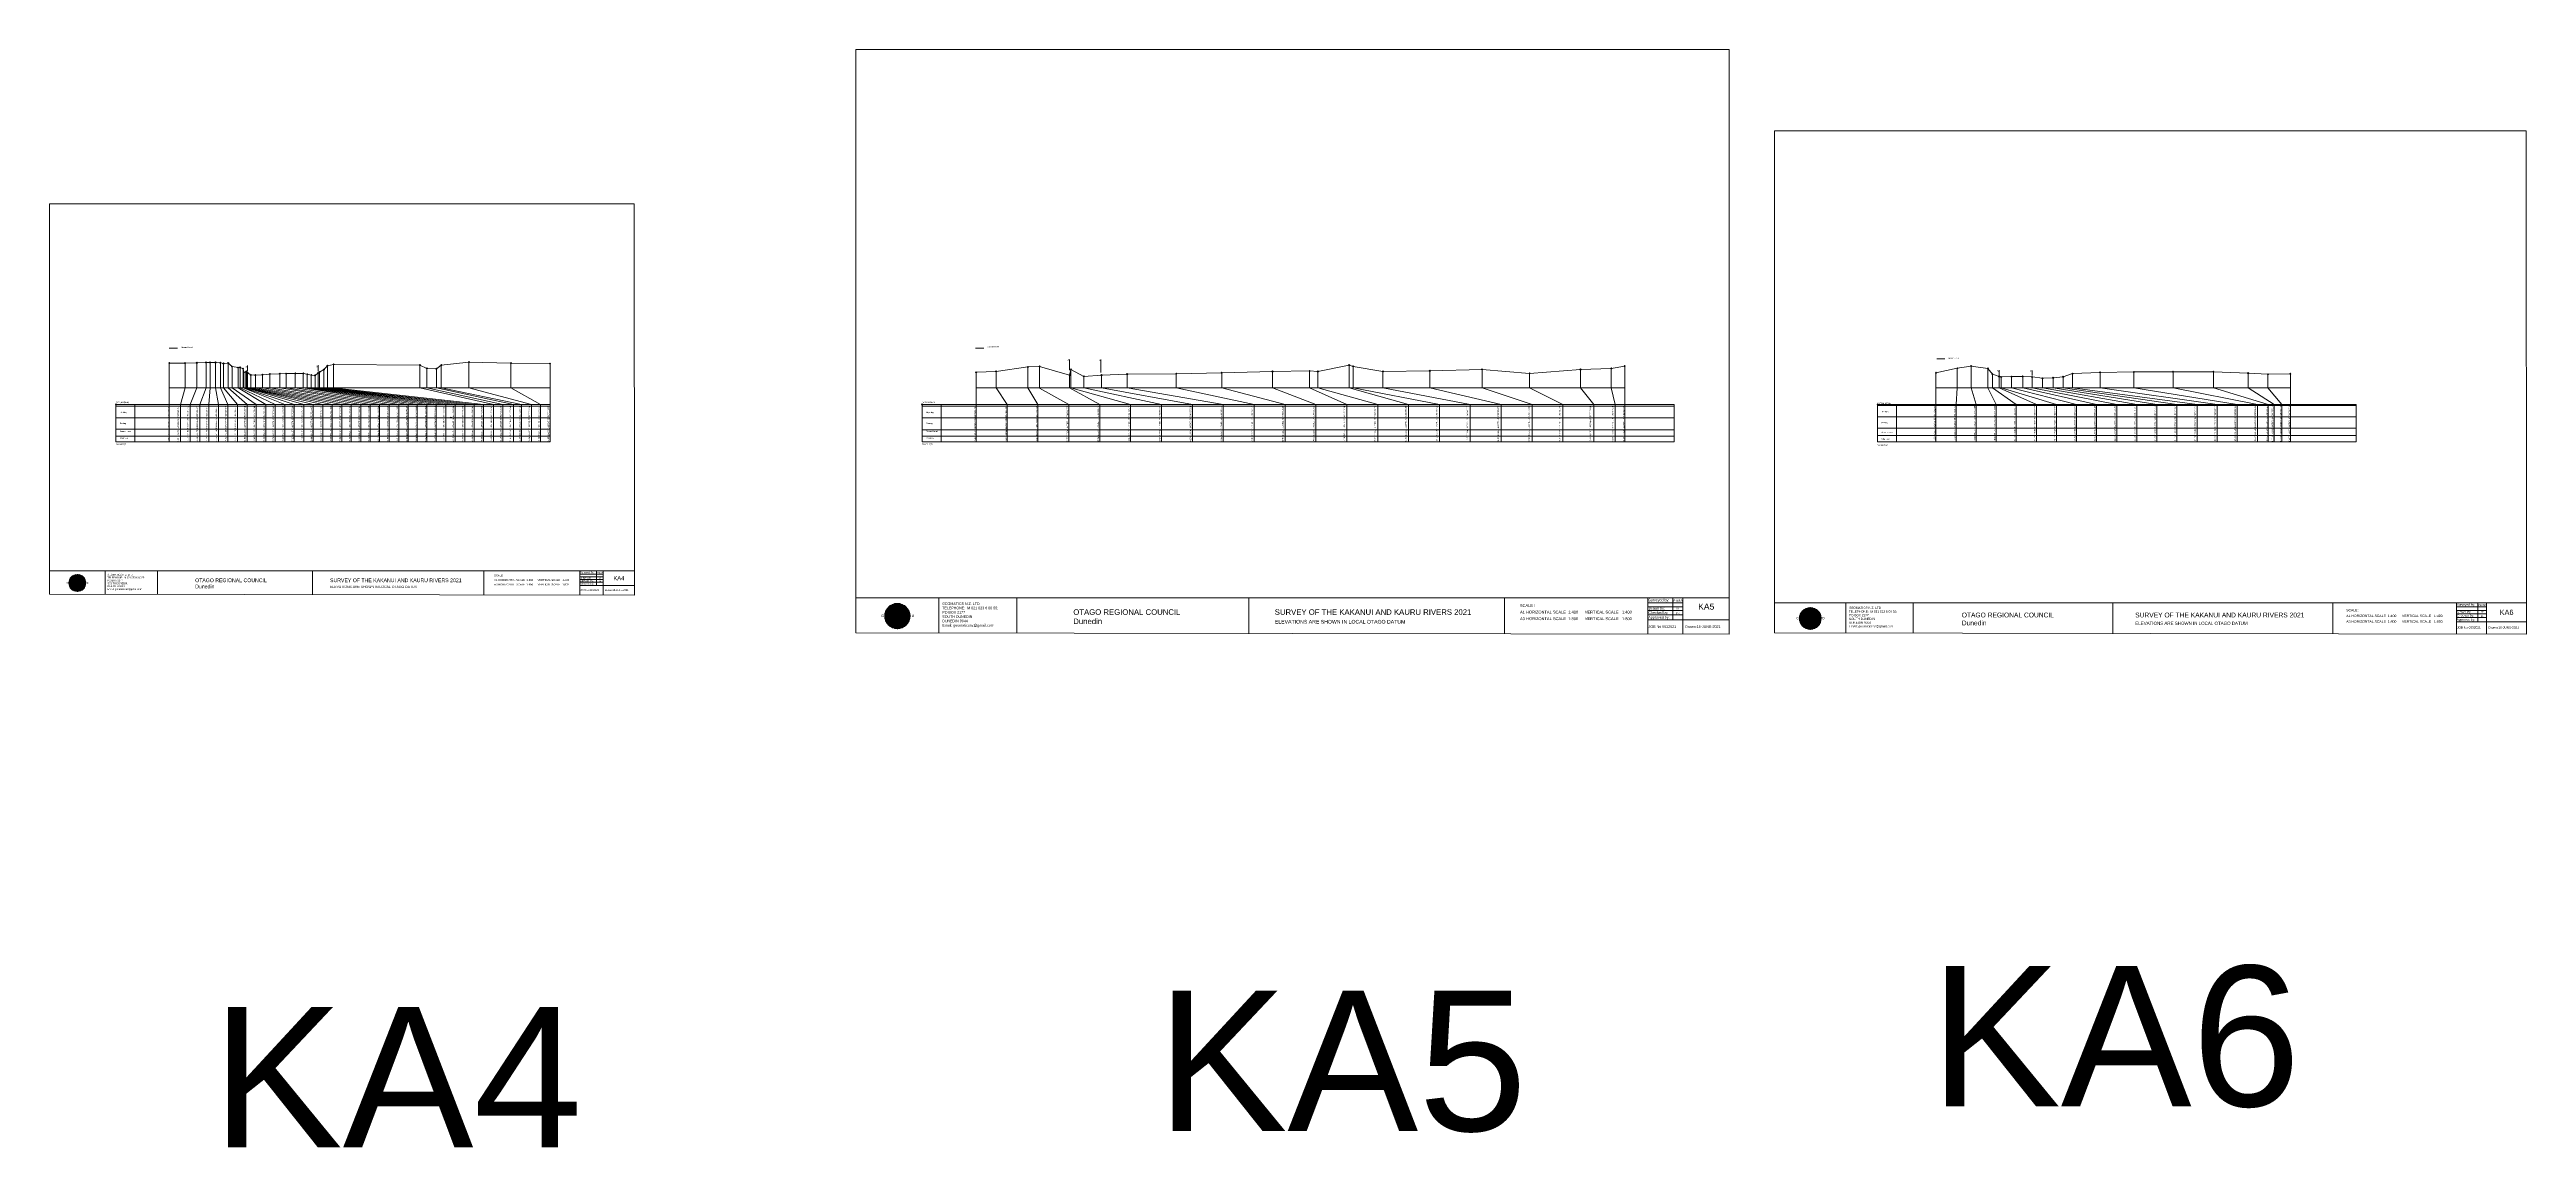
# Model space of a CAD drawing. Header units: millimetres. Extents: x -3070078 to 80050200, y -1699923 to 1425285330.
# Drawn here: x -1574229 to -702553, y -111545 to 274928 of the extents above; entities that cross this region are included whole.
import ezdxf

# ---------------------------------------------------------------- set-up
doc = ezdxf.new("R2010")
doc.units = ezdxf.units.MM
doc.header["$PDMODE"] = 35
doc.header["$PDSIZE"] = 200
doc.layers.add('geo', color=7, linetype='Continuous', lineweight=0)
doc.styles.get("Standard").update_dxf_attribs({"font": 'arial.ttf'})

# ---------------------------------------------------------------- blocks, each defined once
blk = doc.blocks.new('Geomatics_Circle_SPT')
at = {"layer": 'geo', "color": 2, "linetype": 'Continuous', "lineweight": 0}
for p, q in [((0, 25.2), (-25.2, 0)), ((-24.7, 4.9), (-4.9, 24.7)), ((-24.7, -4.9), (4.9, 24.7)), ((4.9, -24.7), (-24.7, 4.9)), ((-24.7, 0), (0, -24.7)), ((-9.7, 23.3), (-23.3, 9.6)), ((9.7, 23.3), (-23.3, -9.7)), ((-23.3, 9.7), (9.7, -23.3)), ((-21, 14), (-14, 21)), ((-21, -14), (14, 21)), ((14, -21), (-21, 14)), ((0, 0), (-17.8, 17.8)), ((0, 0), (-17.8, -17.8)), ((-14, 21), (21, -14)), ((21, 14), (-14, -21)), ((23.3, -9.7), (-9.7, 23.3)), ((-9.7, -23.3), (23.3, 9.7)), ((-4.9, 24.7), (24.7, -4.9)), ((24.7, 4.9), (-4.9, -24.7)), ((25.2, 0), (0, 25.2)), ((0, 0), (17.8, 17.8)), ((0, 0), (17.8, -17.8)), ((0, -24.8), (25.2, 0)), ((4.9, 24.7), (24.7, 4.9)), ((23.3, 9.7), (9.7, 23.3)), ((14, 21), (21, 14)), ((17.8, 18.1), (17.8, 18.1)), ((-4.9, -24.7), (-24.7, -4.9)), ((-23.3, -9.7), (-9.7, -23.3)), ((-14, -21), (-21, -14)), ((-17.8, -17.8), (-17.8, -17.8)), ((24.7, -4.9), (4.9, -24.7)), ((4.9, -24.7), (4.9, -24.7)), ((9.7, -23.3), (23.3, -9.7)), ((21, -14), (14, -21)), ((18.1, -17.8), (18.1, -17.8))]:
    blk.add_line(p, q, dxfattribs=at)
at = {"layer": 'geo', "color": 1, "linetype": 'Continuous', "lineweight": 0}
for p, q in [((-25.2, 0), (9.7, 23.3)), ((-25.2, 0), (-9.6, 23.3)), ((-25.2, 0), (23.3, 9.7)), ((-25.2, 0), (-23.3, 9.7)), ((-23.3, -9.7), (-25.2, 0)), ((-9.6, -23.3), (-25.2, 0)), ((9.7, -23.3), (-25.2, 0)), ((-4.9, 24.8), (-24.7, -4.9)), ((4.9, 24.7), (-24.7, 4.9)), ((14, 21), (-24.7, -4.9)), ((-14, 21), (-24.7, 4.9)), ((21, 14), (-24.7, 4.9)), ((-21, 14), (-24.7, -4.9)), ((0, 0), (-24.7, 4.9)), ((-24.7, 4.9), (-21, -14)), ((-24.7, 4.9), (-4.9, -24.7)), ((-24.7, 4.9), (14, -21)), ((-24.7, 4.9), (-24.7, 4.9)), ((0, 0), (-24.7, -4.9)), ((-23.3, 9.7), (0, 25.2)), ((-23.3, -9.6), (0, 25.2)), ((-23.3, -9.6), (17.8, 17.8)), ((-23.3, 9.7), (-17.8, 17.9)), ((-23.3, -9.6), (-17.8, 17.9)), ((-23.3, 9.7), (17.8, 17.8)), ((-17.8, -17.8), (-23.3, 9.7)), ((0, -25.2), (-23.3, 9.7)), ((-23.3, 9.7), (17.8, -17.8)), ((-23.3, 9.7), (25.2, 0)), ((-23.3, 9.4), (-23.3, 9.4)), ((-23.3, -9.7), (25.2, 0)), ((4.9, 24.8), (-21, -14)), ((-4.9, 24.7), (-21, 14)), ((14, 21), (-21, 14)), ((-14, 21), (-21, -14)), ((0, 0), (-21, 14)), ((-21, 14), (-14, -21)), ((-21, 14), (4.9, -24.7)), ((-21, 14), (-21, 14)), ((24.7, 4.9), (-21, 14)), ((0, 0), (-21, -14)), ((-17.9, 17.6), (-17.9, 17.6)), ((-17.8, 17.8), (9.7, 23.3)), ((-17.8, 17.8), (-9.6, 23.3)), ((-17.8, -17.8), (9.7, 23.3)), ((-17.8, -17.8), (-9.7, 23.3)), ((-9.7, -23.3), (-17.8, 17.8)), ((-17.8, 17.8), (9.7, -23.3)), ((-17.8, 17.8), (23.3, -9.6)), ((-17.8, 17.8), (23.3, 9.7)), ((-17.8, -17.8), (23.3, 9.7)), ((4.9, 24.7), (-14, 21)), ((-4.9, 24.7), (-14, -20.9)), ((0, 0), (-14, 21)), ((-14, 21), (-4.9, -24.7)), ((-14, 21), (-14, 21)), ((24.7, -4.9), (-14, 21)), ((21, 14), (-14, 21)), ((-14, -21), (24.7, 4.9)), ((0, 0), (-14, -21)), ((-9.8, 23.1), (-9.8, 23.1)), ((-9.7, 23.3), (0, 25.2)), ((-9.7, 23.3), (0, -25.2)), ((-9.7, -23.3), (0, 25.2)), ((-9.6, 23.3), (17.8, -17.8)), ((-9.6, 23.3), (25.2, 0)), ((-9.6, 23.3), (17.8, 17.8)), ((-9.6, -23.3), (17.8, 17.9)), ((25.2, 0), (-9.6, -23.3)), ((0, 0), (-4.9, 24.7)), ((-4.9, 24.7), (-4.9, 24.7)), ((21, -14), (-4.9, 24.7)), ((24.8, 4.9), (-4.9, 24.7)), ((14, 21), (-4.9, 24.7)), ((-4.9, -24.7), (21, 14)), ((0, 0), (-4.9, -24.7)), ((-0.2, 25.1), (-0.2, 25.1)), ((0, 25.2), (9.7, -23.3)), ((0, 25.2), (23.3, -9.7)), ((0, 25.2), (23.3, 9.7)), ((0, 25.2), (9.7, 23.3)), ((0, 0), (4.9, 24.7)), ((0, -25.2), (9.7, 23.3)), ((0, 0), (14, 21)), ((0, 0), (21, 14)), ((23.3, 9.7), (0, -25.2)), ((0, 0), (24.8, 4.9)), ((0, 0), (4.9, -24.7)), ((0, 0), (14, -21)), ((0, 0), (21, -14)), ((0, 0), (24.8, -4.9)), ((21, 14), (4.9, 24.8)), ((14, -21), (4.9, 24.7)), ((24.7, -4.9), (4.9, 24.7)), ((4.9, 24.7), (4.9, 24.7)), ((4.9, -24.7), (14, 21)), ((4.9, -24.7), (24.7, 4.9)), ((9.4, 23.3), (9.4, 23.3)), ((9.7, 23.3), (17.8, -17.8)), ((9.7, 23.3), (25.2, 0)), ((9.7, 23.3), (17.8, 17.9)), ((17.8, 17.8), (9.7, -23.3)), ((25.2, 0), (9.7, -23.3)), ((21, -14), (14, 21)), ((24.7, 4.9), (14, 21)), ((14, 21), (14, 21)), ((14, -21), (21, 14)), ((17.6, 17.9), (17.6, 17.9)), ((17.8, 17.8), (23.3, -9.7)), ((17.8, 17.8), (23.3, 9.7)), ((23.3, 9.7), (17.8, -17.8)), ((24.7, -4.9), (21, 14)), ((21, 14), (21, 14)), ((21, -14), (24.7, 4.9)), ((23.1, 9.8), (23.1, 9.8)), ((23.3, 9.7), (25.2, 0)), ((25.2, 0), (23.3, -9.6)), ((24.7, 4.9), (24.7, 4.9)), ((25.1, 0.2), (25.1, 0.2)), ((-25.2, 0), (23.3, -9.7)), ((-25.1, -0.2), (-25.1, -0.2)), ((-24.7, -4.9), (-24.7, -4.9)), ((-24.7, -4.9), (-14, -21)), ((-24.7, -4.9), (4.9, -24.7)), ((-24.7, -4.9), (21, -14)), ((-17.8, -17.8), (-23.3, -9.7)), ((0, -25.2), (-23.3, -9.6)), ((17.8, -17.8), (-23.3, -9.6)), ((-23.1, -9.8), (-23.1, -9.8)), ((-21, -14), (24.7, -4.9)), ((-21, -14), (-21, -14)), ((-21, -14), (-4.9, -24.7)), ((-21, -14), (14, -21)), ((23.3, -9.7), (-17.8, -17.8)), ((-9.6, -23.3), (-17.8, -17.8)), ((9.7, -23.3), (-17.8, -17.8)), ((-17.6, -17.9), (-17.6, -17.9)), ((-14, -21), (21, -14)), ((-14, -21), (-14, -21)), ((-14, -21), (4.9, -24.7)), ((17.8, -17.8), (-9.7, -23.3)), ((0, -25.2), (-9.7, -23.3)), ((-9.4, -23.3), (-9.4, -23.3)), ((-4.9, -24.7), (24.7, -4.9)), ((-4.9, -24.7), (14, -21)), ((-4.9, -24.7), (-4.9, -24.7)), ((23.3, -9.6), (0, -25.2)), ((9.7, -23.3), (0, -25.2)), ((0.2, -25.1), (0.2, -25.1)), ((4.9, -24.7), (21, -14)), ((4.9, -24.7), (4.9, -24.7)), ((17.8, -17.8), (9.7, -23.3)), ((9.8, -23.1), (9.8, -23.1)), ((14, -21), (24.7, -4.9)), ((14, -21), (14, -21)), ((23.3, -9.6), (17.8, -17.8)), ((17.9, -17.6), (17.9, -17.6)), ((21, -14), (21, -14)), ((23.3, -9.4), (23.3, -9.4)), ((24.7, -4.9), (24.7, -4.9))]:
    blk.add_line(p, q, dxfattribs=at)
at = {"layer": 'geo', "color": 114, "linetype": 'Continuous', "lineweight": 0}
for p, q in [((17.9, 17.8), (-25.2, 0)), ((-24.7, 4.9), (14, 21)), ((-24.7, -4.9), (21, 14)), ((-14, -21), (-24.7, 4.9)), ((9.7, 23.3), (-23.3, 9.7)), ((0, 0), (-23.3, 9.7)), ((-23.3, 9.7), (-9.7, -23.3)), ((0, 0), (-23.3, -9.7)), ((-4.9, -24.7), (-21, 14)), ((-20.9, 14), (4.9, 24.7)), ((24.8, 4.9), (-20.9, -14)), ((0, 25.2), (-17.8, 17.8)), ((-17.8, 17.8), (0, -25.2)), ((-14, 21), (-4.9, 24.7)), ((4.9, -24.7), (-14, 21)), ((0, 0), (-9.7, 23.3)), ((0, 0), (-9.7, -23.3)), ((-4.9, 24.7), (14, -21)), ((17.8, -17.8), (0, 25.2)), ((0, 0), (9.7, 23.3)), ((0, 0), (23.3, 9.7)), ((0, 0), (9.7, -23.3)), ((0, 0), (23.3, -9.7)), ((4.9, 24.7), (21, -14)), ((23.3, -9.7), (9.7, 23.3)), ((14, 21), (24.7, -4.9)), ((25.2, 0), (17.8, 17.8)), ((21, 14), (24.7, 4.9)), ((-25.2, 0), (-17.8, -17.8)), ((-21, -14), (-24.7, -4.9)), ((-17.8, -17.8), (25.2, 0)), ((24.8, -4.9), (-14, -21)), ((-9.6, -23.3), (23.3, -9.7)), ((21, -14), (-4.9, -24.8)), ((0, -25.2), (17.9, -17.8)), ((14, -21), (4.9, -24.8))]:
    blk.add_line(p, q, dxfattribs=at)
at = {"layer": 'geo', "color": 250, "linetype": 'Continuous', "lineweight": 0}
for p, q in [((0, 0), (-25.2, 0)), ((24.7, 4.9), (-24.7, 4.9)), ((-24.7, 4.9), (-24.7, -4.9)), ((-23.3, 9.7), (23.3, 9.7)), ((-23.3, 9.7), (-23.3, 9.7)), ((-23.3, -9.7), (-23.3, 9.7)), ((21, 14), (-21, 14)), ((-21, 14), (-21, -14)), ((-17.8, 17.8), (17.8, 17.8)), ((-17.8, -17.8), (-17.8, 17.8)), ((-14, 21), (-14, 21)), ((14, 21), (-14, 21)), ((-14, 20.9), (-14, -21)), ((-9.7, 23.3), (9.7, 23.3)), ((-9.7, -23.3), (-9.7, 23.3)), ((-4.9, 24.7), (4.9, 24.7)), ((-4.9, 24.7), (-4.9, -24.7)), ((0, 0), (0, 25.2)), ((0, 0), (0, -25.2)), ((0, 0), (25.2, 0)), ((4.9, 24.7), (4.9, -24.7)), ((9.7, -23.3), (9.7, 23.3)), ((14, 21), (14, -21)), ((17.8, -17.8), (17.8, 17.8)), ((21, 14), (21, 14)), ((21, -14), (21, 14)), ((23.3, 9.7), (23.3, -9.7)), ((24.7, 4.9), (24.7, 4.9)), ((24.7, -4.9), (24.7, 4.9)), ((-24.7, -4.9), (24.7, -4.9)), ((23.3, -9.7), (-23.3, -9.7)), ((-21, -14), (21, -14)), ((17.8, -17.8), (-17.8, -17.8)), ((-14, -21), (14, -21)), ((9.7, -23.3), (-9.7, -23.3)), ((-4.9, -24.7), (4.9, -24.7))]:
    blk.add_line(p, q, dxfattribs=at)
blk = doc.blocks.new('GeomaticsNZ TITLE BLOCK')
at = {"color": 7, "linetype": 'Continuous', "lineweight": 0}
for p, q in [((0, 94.9), (0, 1579.2)), ((0, 1579.2), (2363.4, 1579.2)), ((2363.4, 1579.2), (2364, 94.9)), ((2364, 94.9), (0, 94.9)), ((0, 94.9), (0, 0)), ((15.9, 94.9), (2364, 94.9)), ((224.3, 95.2), (224.3, -0.3)), ((2364, 94.9), (382.6, 94.9)), ((435.8, 95.2), (435.8, -0.7)), ((1063.4, 94.9), (1063.4, -2.4)), ((1755.4, 94.9), (1755.4, -2.6)), ((2143.9, 94.9), (2143.7, -3)), ((2143.9, 81.9), (2238.6, 81.7)), ((2143.9, 71), (2238.6, 71)), ((2211.5, 94.9), (2211.5, 36.1)), ((2238.6, 94.8), (2238.6, -3.2)), ((2364, -3.5), (2364, 94.9)), ((0, 0), (2364, -3.5)), ((2143.6, 60.4), (2238.6, 60.4)), ((2143.8, 48.6), (2238.6, 48.6)), ((2143.8, 35.4), (2364, 35.3))]:
    blk.add_line(p, q, dxfattribs=at)
at = {"color": 7, "linetype": 'Continuous', "lineweight": 0, "xscale": 1.36, "yscale": 1.36, "zscale": 1.36}
blk.add_blockref('Geomatics_Circle_SPT', (112.4, 45.7), dxfattribs=at)
at = {"color": 7, "linetype": 'Continuous', "lineweight": 0}
for s, p in [('PK&RR', (2213.2, 84.8)), ('ST', (2220.3, 63.6)), ('PK', (2220.4, 50.6))]:
    blk.add_text(s, height=5, dxfattribs=at).set_placement(p)
at = {"color": 7, "linetype": 'Continuous', "lineweight": 0, "attachment_point": 1}
for s, width, heights, insert, char_height in [('{\\C256;GEOMATICS N.Z. LTD                   \\PTELEPHONE:  M 021 023 6 00 55;\\PPO BOX 2177\\PSOUTH DUNEDIN\\PDUNEDIN 9044\\PEmail: geomaticsnz@gmail.com}', 3535.727, [94.7], (234, 82.7), 7), ('{\\C256;Surveyed by:}', 3535.727, [0], (2144.7, 92.4), 7), ('{\\C256;Drawn by:}', 3535.727, [0], (2145.8, 70.4), 7), ('{\\C256;Geomatics N.Z. LTD                   }', 125.079, [15.8], (68.8, 49.9), 7), ('{\\C256;OTAGO REGIONAL COUNCIL\\PDunedin}', 3535.727, [0], (588.6, 64), 15), ('{\\C256;SURVEY OF THE KAKANUI AND KAURU RIVERS 2021}', 3535.727, [0], (1133.8, 64), 15), ('{\\C256;ELEVATIONS ARE SHOWN IN LOCAL OTAGO DATUM}', 3535.727, [0], (1134.1, 35.4), 10), ('{\\C256;Approved by:}', 3535.727, [0], (2144.7, 45.9), 7), ('{\\C256;Checked by:}', 3535.727, [0], (2144.7, 58.6), 7), ('{\\C256;JOB No 0032021}', 3535.727, [0], (2145.3, 20.8), 7), ('{\\C256;Drawn:16-JUNE-2021}', 3535.727, [0], (2244.7, 20.7), 7)]:
    blk.add_mtext_dynamic_manual_height_columns(s, width=width, gutter_width=159, heights=heights, dxfattribs=dict(at, insert=insert, char_height=char_height))

msp = doc.modelspace()

# ---------------------------------------------------------------- linework, layer by layer
at = {"color": 1, "linetype": 'Continuous', "lineweight": 0}
msp.add_line((-1532093.742, 169798.688), (-1529187.012, 169798.688), dxfattribs=at)
at = {"color": 1, "linetype": 'Continuous', "lineweight": 0, "transparency": 33554687}
for p, q in [((-1248353.117, 169798.688), (-1245446.386, 169798.688)), ((-910100.628, 166073.083), (-907193.897, 166073.083))]:
    msp.add_line(p, q, dxfattribs=at)
at = {"color": 7, "linetype": 'Continuous', "lineweight": 0}
for p, q in [((-1215290.443, 162007.591), (-1215290.443, 165870.017)), ((-1204252.515, 161240.329), (-1204252.515, 165837.212)), ((-1532093.742, 164536), (-1532093.742, 136847.186)), ((-1526557.008, 164546), (-1526557.008, 155848.32)), ((-1522394.329, 164646), (-1522394.329, 155848.32)), ((-1519137.03, 164786), (-1519137.03, 155848.32)), ((-1517745.464, 164766), (-1517745.464, 155848.32)), ((-1515812.061, 164756), (-1515812.061, 155848.32)), ((-1514106.23, 164646), (-1514106.23, 155848.32)), ((-1513018.994, 164426), (-1513018.994, 155848.32)), ((-1511380.243, 164586), (-1511380.243, 155848.32)), ((-1510009.588, 163306), (-1510009.588, 155848.32)), ((-1507900.183, 162957), (-1507900.183, 155848.32)), ((-1507165.421, 163027), (-1507165.421, 155848.32)), ((-1506142.618, 162577), (-1506142.618, 155848.32)), ((-1505821.974, 161297), (-1505821.974, 155848.32)), ((-1505189.657, 161447), (-1505189.657, 155848.32)), ((-1504904.412, 161587), (-1504904.412, 155848.32)), ((-1504719.538, 160537), (-1504719.538, 155848.32)), ((-1504581.623, 161107), (-1504581.623, 155848.32)), ((-1504579.831, 161879.516), (-1504579.831, 163763.688)), ((-1503410.685, 160387), (-1503410.685, 155848.32)), ((-1501790.151, 160317), (-1501790.151, 155848.32)), ((-1499260.237, 160467), (-1499260.237, 155848.32)), ((-1496717.368, 160707), (-1496717.368, 155848.32)), ((-1493173.863, 160817), (-1493173.863, 155848.32)), ((-1490949.321, 160857), (-1490949.321, 155848.32)), ((-1487731.361, 160887), (-1487731.361, 155848.32)), ((-1484925.614, 160877), (-1484925.614, 155848.32)), ((-1483509.066, 160617), (-1483509.066, 155848.32)), ((-1482104.996, 160357), (-1482104.996, 155848.32)), ((-1480774.508, 160187), (-1480774.508, 155848.32)), ((-1479751.399, 161720.951), (-1479751.399, 163877.372)), ((-1479703.77, 161097), (-1479703.77, 155848.32)), ((-1479216.768, 161387), (-1479216.768, 155848.32)), ((-1477677.286, 162247), (-1477677.286, 155848.32)), ((-1476394.952, 163617), (-1476394.952, 155848.32)), ((-1474265.528, 164107), (-1474265.528, 155848.32)), ((-1443915.465, 163867), (-1443915.465, 155848.32)), ((-1441455.852, 162677), (-1441455.852, 155848.32)), ((-1438100.342, 162537), (-1438100.342, 155848.32)), ((-1436351.482, 163837), (-1436351.482, 155848.32)), ((-1426640.65, 164897), (-1426640.65, 155848.32)), ((-1411852.48, 164527), (-1411852.48, 155848.32)), ((-1398098.661, 164378), (-1398098.661, 149234.55)), ((-910374.416, 161118), (-910374.416, 150002.295)), ((-888106.464, 160197.85), (-888106.464, 162045.397)), ((-876537.206, 160151.053), (-876537.206, 161998.6)), ((-812722.292, 161516), (-812722.292, 155837.248)), ((-785637.338, 160786), (-785637.338, 155837.248)), ((-1546652.496, 150000), (-1550861.685, 149997.705)), ((-1550861.685, 149997.705), (-1550861.685, 136847.186)), ((-1550861.685, 149437.086), (-1398098.661, 149437.086)), ((-1546652.496, 150000), (-1508050.505, 150000)), ((-1544226.206, 150000), (-1544226.206, 136847.186)), ((-1532093.742, 155848.32), (-1398098.661, 155848.32)), ((-1526557.008, 155848.32), (-1528128.481, 150000)), ((-1528128.481, 136960.823), (-1528128.481, 150000)), ((-1522394.329, 155848.32), (-1524750.246, 150000)), ((-1524750.246, 136847.186), (-1524750.246, 150000)), ((-1519137.03, 155848.32), (-1521335.414, 150000)), ((-1521335.414, 136847.186), (-1521335.414, 150000)), ((-1517745.464, 155848.32), (-1518185.21, 150000)), ((-1518185.21, 136960.823), (-1518185.21, 150000)), ((-1515812.061, 155848.32), (-1514768.97, 150000)), ((-1514768.97, 136847.186), (-1514768.97, 150000)), ((-1514106.23, 155848.32), (-1511428.74, 150000)), ((-1513018.994, 155848.32), (-1508050.505, 150000)), ((-1511428.74, 136847.186), (-1511428.74, 150000)), ((-1511380.243, 155848.32), (-1504691.977, 150000)), ((-1510009.588, 155848.32), (-1501461.54, 150000)), ((-1508050.505, 136847.186), (-1508050.505, 150000)), ((-1508050.505, 150000), (-1398098.661, 150000)), ((-1507900.183, 155848.32), (-1498086.12, 150000)), ((-1507165.421, 155848.32), (-1494782.488, 150000)), ((-1506142.618, 155848.32), (-1491421.145, 150000)), ((-1505821.974, 155848.32), (-1488155.518, 150000)), ((-1505189.657, 155848.32), (-1484756.169, 150000)), ((-1504904.412, 155848.32), (-1481400.456, 150000)), ((-1504719.538, 155848.32), (-1478017.998, 150003.1)), ((-1504691.977, 136847.186), (-1504691.977, 150000)), ((-1504581.623, 155848.32), (-1474735.48, 150000)), ((-1471403.696, 150000), (-1503410.685, 155848.32)), ((-1501790.151, 155848.32), (-1468071.912, 150000)), ((-1501461.54, 136847.186), (-1501461.54, 150000)), ((-1499260.237, 155848.32), (-1464704.938, 150000)), ((-1498086.12, 136847.186), (-1498086.12, 150000)), ((-1461440.719, 150000), (-1496717.368, 155848.32)), ((-1496717.368, 155848.32), (-1493173.863, 155848.32)), ((-1494782.488, 136960.823), (-1494782.488, 150000)), ((-1493173.863, 155848.32), (-1458127.234, 150000)), ((-1491421.145, 136847.186), (-1491421.145, 150000)), ((-1490949.321, 155848.32), (-1454739.146, 150000)), ((-1488155.518, 136960.823), (-1488155.518, 150000)), ((-1487731.361, 155848.32), (-1451351.058, 150000)), ((-1447992.529, 150000), (-1484925.614, 155848.32)), ((-1484756.169, 136847.186), (-1484756.169, 150000)), ((-1483509.066, 155848.32), (-1444840.918, 150000)), ((-1482104.996, 155848.32), (-1441428.901, 150000)), ((-1481400.456, 150098.41), (-1481400.456, 150099.711)), ((-1481400.456, 136847.186), (-1481400.456, 150000)), ((-1480774.508, 155848.32), (-1438126.676, 150000)), ((-1479703.77, 155848.32), (-1434811.783, 150000)), ((-1479216.768, 155848.32), (-1431471.554, 150000)), ((-1478017.998, 136847.186), (-1478017.998, 150003.1)), ((-1477677.286, 155848.32), (-1428091.912, 150000)), ((-1424815.024, 150000), (-1476394.952, 155848.32)), ((-1474735.48, 136847.186), (-1474735.48, 150000)), ((-1474265.528, 155848.32), (-1421538.136, 150000)), ((-1471403.696, 136847.186), (-1471403.696, 150000)), ((-1468071.912, 136847.186), (-1468071.912, 150000)), ((-1464704.938, 136847.186), (-1464704.938, 150000)), ((-1461440.719, 136847.186), (-1461440.719, 150000)), ((-1458127.234, 136847.186), (-1458127.234, 150000)), ((-1454739.146, 136847.186), (-1454739.146, 150000)), ((-1451351.058, 136847.186), (-1451351.058, 150000)), ((-1447992.529, 136847.186), (-1447992.529, 150000)), ((-1444840.918, 136847.186), (-1444840.918, 150000)), ((-1443915.465, 155848.32), (-1417978.321, 150000)), ((-1441455.852, 155848.32), (-1414707.064, 150000)), ((-1441428.901, 136847.186), (-1441428.901, 150000)), ((-1438126.676, 136847.186), (-1438126.676, 150000)), ((-1438100.342, 155848.32), (-1411009.304, 150000)), ((-1436351.482, 155848.32), (-1408092.762, 150000)), ((-1434811.783, 136847.186), (-1434811.783, 150000)), ((-1431471.554, 136847.186), (-1431471.554, 150000)), ((-1428091.912, 136847.186), (-1428091.912, 150000)), ((-1426640.65, 155848.32), (-1404614.588, 150000)), ((-1424815.024, 136847.186), (-1424815.024, 150000)), ((-1421538.136, 136847.186), (-1421538.136, 150000)), ((-1417978.321, 136847.186), (-1417978.321, 150000)), ((-1414707.064, 136847.186), (-1414707.064, 150000)), ((-1411852.48, 155848.32), (-1401439.047, 150000)), ((-1411009.304, 136847.186), (-1411009.304, 150000)), ((-1408092.762, 136847.186), (-1408092.762, 150000)), ((-1404614.588, 136847.186), (-1404614.588, 150000)), ((-1401439.047, 136847.186), (-1401439.047, 150000)), ((-1398098.661, 141109.818), (-1398098.661, 149234.55)), ((-910374.047, 150002.295), (-910374.047, 136849.481)), ((-903304.643, 150002.295), (-903304.643, 136849.481)), ((-896235.24, 150002.295), (-896235.24, 136849.481)), ((-889165.836, 150002.295), (-889165.836, 136849.481)), ((-882096.433, 150002.295), (-882096.433, 136849.481)), ((-875027.029, 150002.295), (-875027.029, 136849.481)), ((-867957.626, 150002.295), (-867957.626, 136849.481)), ((-860888.222, 150002.295), (-860888.222, 136849.481)), ((-853818.819, 150002.295), (-853818.819, 136849.481)), ((-846749.415, 150002.295), (-846749.415, 136849.481)), ((-839680.012, 150002.295), (-839680.012, 136849.481)), ((-832610.608, 150002.295), (-832610.608, 136849.481)), ((-825541.205, 150002.295), (-825541.205, 136849.481)), ((-818471.801, 150002.295), (-818471.801, 136849.481)), ((-812722.292, 155837.248), (-793499.638, 150002.295)), ((-811402.398, 150002.295), (-811402.398, 136849.481)), ((-804332.994, 150002.295), (-804332.994, 136849.481)), ((-797263.591, 150002.295), (-797263.591, 136849.481)), ((-793499.638, 150002.295), (-793499.638, 136849.481)), ((-785637.338, 155837.248), (-785637.338, 150002.295)), ((-785637.338, 150002.295), (-785637.338, 136849.481)), ((-762505.404, 150002.295), (-762505.404, 136849.481)), ((-1550861.685, 145328.932), (-1398098.661, 145328.932)), ((-1550861.685, 141300.976), (-1398098.661, 141300.976)), ((-1431471.554, 145116.916), (-1433202.427, 145474.589)), ((-1398098.661, 141109.818), (-1398098.661, 136847.186)), ((-1550861.685, 138774.972), (-1398098.661, 138774.972)), ((-1550861.685, 136847.186), (-1398098.661, 136847.186)), ((-1547851.832, 135551.416), (-1547851.832, 135551.416))]:
    msp.add_line(p, q, dxfattribs=at)
at = {"color": 7, "linetype": 'Continuous', "lineweight": 0, "transparency": 33554687}
for p, q in [((-1248108.984, 161313), (-1248108.984, 136847.186)), ((-1241096.403, 161623), (-1241096.403, 155848.32)), ((-1229933.264, 163203), (-1229933.264, 155848.32)), ((-1225797.936, 163393), (-1225797.936, 155848.32)), ((-1215227.944, 160313), (-1215227.944, 155848.32)), ((-1214771.953, 162293), (-1214771.953, 155848.32)), ((-1210237.551, 159883), (-1210237.551, 155848.32)), ((-1204029.164, 160303), (-1204029.164, 155848.32)), ((-1194994.42, 160673), (-1194994.42, 155848.32)), ((-1177703.94, 160823), (-1177703.94, 155848.32)), ((-1161705.138, 161122), (-1161705.138, 155848.32)), ((-1143849.119, 161623), (-1143849.119, 155848.32)), ((-1130793.878, 161782), (-1130793.878, 155848.32)), ((-1127909.923, 161612), (-1127909.923, 155848.32)), ((-1116870.276, 163812), (-1116870.276, 155848.32)), ((-1115435.349, 163382), (-1115435.349, 155848.32)), ((-1104979.536, 161602), (-1104979.536, 155848.32)), ((-1088478.081, 161812), (-1088478.081, 155848.32)), ((-1070117.367, 162341), (-1070117.367, 155848.32)), ((-1053358.72, 160941), (-1053358.72, 155848.32)), ((-1035462.718, 162301), (-1035462.718, 155848.32)), ((-1024634.355, 162631), (-1024634.355, 155848.32)), ((-1262911.87, 150000), (-1267121.059, 149997.705)), ((-1267121.059, 149997.705), (-1267121.059, 136847.186)), ((-1267121.059, 149437.086), (-1002540.563, 149437.086)), ((-1262911.87, 150000), (-1002540.563, 150000)), ((-1260485.58, 150000), (-1260485.58, 136847.186)), ((-1248108.984, 155848.32), (-1019887.71, 155848.32)), ((-1248108.984, 150000), (-1248108.984, 136847.186)), ((-1241096.403, 155848.32), (-1237241.304, 150000)), ((-1237241.304, 150000), (-1237241.304, 136847.186)), ((-1229933.264, 155848.32), (-1226373.625, 150000)), ((-1226373.625, 150000), (-1226373.625, 136847.186)), ((-1225797.936, 155708.368), (-1215505.945, 150000)), ((-1215505.945, 150000), (-1215505.945, 136847.186)), ((-1215227.944, 155848.32), (-1204638.265, 150000)), ((-1214771.953, 155848.32), (-1193770.585, 150000)), ((-1210237.551, 155848.32), (-1182902.906, 150000)), ((-1204638.265, 150000), (-1204638.265, 136847.186)), ((-1204029.164, 155848.32), (-1172035.226, 150000)), ((-1194994.42, 155848.32), (-1161167.546, 150000)), ((-1193770.585, 150000), (-1193770.585, 136847.186)), ((-1182902.906, 150000), (-1182902.906, 136847.186)), ((-1177703.94, 155848.32), (-1150299.867, 150000)), ((-1172035.226, 150000), (-1172035.226, 136847.186)), ((-1161705.138, 155848.32), (-1139432.187, 150000)), ((-1161167.546, 150000), (-1161167.546, 136847.186)), ((-1150299.867, 150000), (-1150299.867, 136847.186)), ((-1143849.119, 155848.32), (-1128564.507, 150000)), ((-1139432.187, 150000), (-1139432.187, 136847.186)), ((-1130793.878, 155848.32), (-1117696.828, 150000)), ((-1128564.507, 150000), (-1128564.507, 136847.186)), ((-1127909.923, 155848.32), (-1106829.148, 150000)), ((-1117696.828, 150000), (-1117696.828, 136847.186)), ((-1116870.276, 155848.32), (-1095961.468, 150000)), ((-1115435.349, 155848.32), (-1085093.788, 150000)), ((-1106829.148, 150000), (-1106829.148, 136847.186)), ((-1104979.536, 155848.32), (-1074226.109, 150000)), ((-1095961.468, 150000), (-1095961.468, 136847.186)), ((-1088478.081, 155848.32), (-1063358.429, 150000)), ((-1085093.788, 150000), (-1085093.788, 136847.186)), ((-1074226.109, 150000), (-1074226.109, 136847.186)), ((-1070117.367, 155848.32), (-1052490.749, 150000)), ((-1063358.429, 150000), (-1063358.429, 136847.186)), ((-1053358.72, 155848.32), (-1041623.07, 150000)), ((-1052490.749, 150000), (-1052490.749, 136847.186)), ((-1041623.07, 150000), (-1041623.07, 136847.186)), ((-1035462.718, 155848.32), (-1030755.39, 150000)), ((-1030755.39, 150000), (-1030755.39, 136847.186)), ((-1024634.355, 155848.32), (-1023243.636, 150000)), ((-1023243.636, 150000), (-1023243.636, 136847.186)), ((-1002540.563, 150000), (-1002540.563, 136847.186)), ((-926672.712, 150002.295), (-930881.901, 150000)), ((-930881.901, 150000), (-930881.901, 136849.481)), ((-930881.901, 149673.535), (-762505.404, 149673.535)), ((-926672.712, 150002.295), (-762505.404, 150002.295)), ((-924246.421, 150002.295), (-924246.421, 136849.481)), ((-910374.416, 155837.248), (-785637.338, 155837.248)), ((-1267121.059, 145328.932), (-1002540.563, 145328.932)), ((-1267121.059, 141112.711), (-1002540.563, 141112.711)), ((-930881.901, 145684.599), (-762505.404, 145684.599)), ((-930881.901, 141619.831), (-762505.404, 141619.831)), ((-1267121.059, 138799.419), (-1002540.563, 138799.419)), ((-1267121.059, 136847.186), (-1002540.563, 136847.186)), ((-1264111.206, 135551.416), (-1264111.206, 135551.416)), ((-930881.901, 139123.972), (-762505.404, 139123.972)), ((-930881.901, 136849.481), (-762505.404, 136849.481)), ((-927872.048, 135553.711), (-927872.048, 135553.711))]:
    msp.add_line(p, q, dxfattribs=at)
at = {"color": 1, "linetype": 'Continuous', "lineweight": 0}
for points in [[(-1532093.742, 164536), (-1526557.008, 164546), (-1522394.329, 164646), (-1519137.03, 164786), (-1517745.464, 164786), (-1515812.061, 164756), (-1514106.23, 164646), (-1513018.994, 164426), (-1511380.243, 164586), (-1510009.588, 163306), (-1507900.183, 162957), (-1507165.421, 163027), (-1506142.618, 162577), (-1505821.974, 161297), (-1505189.657, 161447), (-1504904.412, 161587), (-1504719.538, 160537), (-1504581.623, 161107), (-1503410.685, 160387), (-1501790.151, 160317), (-1499260.237, 160467), (-1496717.368, 160707), (-1493173.863, 160817), (-1490949.321, 160857), (-1487731.361, 160887), (-1484925.614, 160877), (-1483509.066, 160617), (-1482104.996, 160357), (-1480774.508, 160187), (-1479703.77, 161097), (-1479216.768, 161387), (-1477677.286, 162247), (-1476394.952, 163617), (-1474265.528, 164107), (-1443915.465, 163867), (-1441455.852, 162677), (-1438100.342, 162537), (-1436351.482, 163837), (-1426640.65, 164897), (-1411852.48, 164527), (-1398098.661, 164378)], [(-785637.338, 160786), (-793526.746, 160626), (-800500.191, 161016), (-812722.292, 161516), (-826939.397, 161516), (-840711.354, 161447), (-852587.063, 161287), (-862321.879, 160847), (-865580.801, 159697), (-869101.005, 159347), (-872864.419, 159207), (-876521.748, 159688), (-879846.807, 159838), (-883762.971, 159798), (-887414.668, 159668), (-888103.968, 159828), (-890504.129, 160668), (-892055.284, 162628), (-892055.284, 162628), (-897973.634, 163518), (-902872.036, 162728), (-910374.416, 161118)]]:
    msp.add_lwpolyline(points, dxfattribs=at)
at = {"color": 7, "linetype": 'Continuous', "lineweight": 0}
for points in [[(-1501790.151, 160317), (-1501790.151, 155848.32)], [(-902872.036, 162728), (-902872.036, 155837.248), (-903304.643, 150002.295)], [(-897973.634, 163518), (-897973.634, 155837.248), (-896235.24, 150002.295)], [(-892055.284, 162628), (-892055.284, 155837.248), (-889165.836, 150002.295)], [(-890504.129, 160668), (-890504.129, 155837.248), (-882096.433, 150002.295)], [(-888103.968, 159828), (-888103.968, 155837.248), (-875027.029, 150000)], [(-887414.668, 159668), (-887414.668, 155837.248), (-867957.626, 150002.295)], [(-883762.971, 159798), (-883762.971, 155837.248), (-860888.222, 150002.295)], [(-879846.807, 159838), (-879846.807, 155837.248), (-853818.819, 150002.295)], [(-876521.748, 159688), (-876521.748, 155837.248), (-846749.415, 150002.295)], [(-872864.419, 159207), (-872864.419, 155837.248), (-839680.012, 150002.295)], [(-869101.005, 159347), (-869101.005, 155837.248), (-832610.608, 150000)], [(-865580.801, 159697), (-865580.801, 155837.248), (-825541.205, 150002.295)], [(-862321.879, 160847), (-862321.879, 155837.248), (-818471.801, 150000)], [(-852587.063, 161287), (-852587.063, 155837.248), (-811402.398, 150002.295)], [(-840711.354, 161447), (-840711.354, 155837.248), (-804332.994, 150000)], [(-826939.397, 161477), (-826939.397, 155837.248), (-797263.591, 150000)], [(-800500.191, 161016), (-800500.191, 155837.248)], [(-793526.746, 160626), (-793526.746, 155837.248), (-788647.045, 150000), (-788647.045, 136849.481)], [(-800500.191, 155837.248), (-791380.58, 150000), (-791380.58, 136849.481)]]:
    msp.add_lwpolyline(points, dxfattribs=at)
at = {"color": 1, "linetype": 'Continuous', "lineweight": 0, "transparency": 33554687}
msp.add_lwpolyline([(-1248108.984, 161313), (-1241096.403, 161623), (-1229933.264, 163203), (-1225797.936, 163393), (-1215227.944, 160313), (-1214771.953, 162293), (-1210237.551, 159883), (-1204029.164, 160303), (-1194994.42, 160673), (-1177703.94, 160823), (-1161705.138, 161122), (-1143849.119, 161612), (-1130793.878, 161782), (-1127909.923, 161612), (-1116870.276, 163812), (-1115435.349, 163382), (-1104979.536, 161602), (-1088478.081, 161812), (-1070117.367, 162341), (-1053358.72, 160941), (-1035462.718, 162301), (-1024634.355, 162631), (-1019887.71, 163451)], dxfattribs=at)
at = {"color": 7, "linetype": 'Continuous', "lineweight": 0, "transparency": 33554687}
msp.add_lwpolyline([(-1019887.71, 163451), (-1019887.71, 155848.32), (-1019887.71, 136847.186)], dxfattribs=at)
at = {"color": 7, "linetype": 'Continuous', "lineweight": 0}
for p in [(-1532093.742, 164536), (-1526557.008, 164546), (-1522394.329, 164646), (-1519137.03, 164786), (-1517745.464, 164766), (-1515812.061, 164756), (-1514106.23, 164646), (-1513018.994, 164426), (-1511380.243, 164586), (-1510009.588, 163306), (-1507900.183, 162957), (-1507165.421, 163027), (-1506142.618, 162577), (-1505821.974, 161297), (-1505189.657, 161447), (-1504904.412, 161587), (-1504719.538, 160537), (-1504581.623, 161107), (-1503410.685, 160387), (-1501790.151, 160317), (-1499260.237, 160467), (-1496717.368, 160707), (-1493173.863, 160817), (-1490949.321, 160857), (-1487731.361, 160887), (-1484925.614, 160877), (-1483509.066, 160617), (-1482104.996, 160357), (-1480774.508, 160187), (-1479703.77, 161097), (-1479216.768, 161387), (-1477677.286, 162247), (-1476394.952, 163617), (-1474265.528, 164107), (-1443915.465, 163867), (-1441455.852, 162677), (-1438100.342, 162537), (-1436351.482, 163837), (-1426640.65, 164897), (-1411852.48, 164527), (-1398098.661, 164378), (-910374.416, 161118), (-902872.036, 162728), (-897973.634, 163518), (-892055.284, 162628), (-890504.129, 160668), (-888103.968, 159828), (-887414.668, 159668), (-883762.971, 159798), (-879846.807, 159838), (-876521.748, 159688), (-872864.419, 159207), (-869101.005, 159347), (-865580.801, 159697), (-862321.879, 160847), (-852587.063, 161287), (-840711.354, 161447), (-826939.397, 161477), (-812722.292, 161516), (-800500.191, 161016), (-793526.746, 160626), (-785637.338, 160786), (-1550861.685, 150000), (-1267121.059, 150000), (-930881.901, 150000)]:
    msp.add_point(p, dxfattribs=at)
at = {"color": 7, "linetype": 'Continuous', "lineweight": 0, "transparency": 33554687}
for p in [(-1248108.984, 161313), (-1241096.403, 161623), (-1229933.264, 163203), (-1225797.936, 163393), (-1215227.944, 160313), (-1214771.953, 162293), (-1210237.551, 159883), (-1204029.164, 160303), (-1194994.42, 160673), (-1177703.94, 160823), (-1161705.138, 161122), (-1143849.119, 161612), (-1130793.878, 161782), (-1127909.923, 161612), (-1116870.276, 163812), (-1115435.349, 163382), (-1104979.536, 161602), (-1088478.081, 161812), (-1070117.367, 162341), (-1053358.72, 160941), (-1035462.718, 162301), (-1024634.355, 162631), (-1019887.71, 163451)]:
    msp.add_point(p, dxfattribs=at)

# ---------------------------------------------------------------- block references
at = {"color": 7, "linetype": 'Continuous', "lineweight": 0}
for p, xscale, yscale, zscale in [((-1290488.794, 69568.343), 130.037656131007, 130.037656131007, 130.037656131007), ((-967167.859, 69557.272), 111.9360201694633, 111.9360201694633, 111.9360201694633), ((-1574229.42, 83173.61), 87.0569616336934, 87.0569616336934, 87.0569616336934)]:
    msp.add_blockref('GeomaticsNZ TITLE BLOCK', p, dxfattribs=dict(at, xscale=xscale, yscale=yscale, zscale=zscale))

# ---------------------------------------------------------------- texts
for s, height, p in [('Ground Level', 473.07414, (-1527901.411, 169825.433)), ('DATUM 150.00', 473.07414, (-1550928.622, 150454.369)), ('Ground Level', 473.07414, (-1549469.398, 140283.299)), ('Easting', 473.0741, (-1549486.501, 143072.61)), ('Northing', 473.0741, (-1549417.618, 146932.011)), ('Section KA4', 473.07414, (-1550928.632, 135802.493)), ('Chainage', 473.0741, (-1549467.14, 137959.163)), ('A1 HORIZONTAL SCALE  1:400      VERTICAL SCALE   1:400 ', 673.18577, (-1417731.23, 87853.196)), ('SCALE :  ', 673.1858, (-1417762.39, 89408.908)), ('KA4', 1442.5409, (-1375775.867, 88144.238)), ('A3 HORIZONTAL SCALE  1:800      VERTICAL SCALE   1:800', 673.18577, (-1417731.23, 86297.484)), ('SCALE :  ', 1005.5428, (-1056772.782, 78720.213)), ('KA5', 2154.7345, (-994057.189, 77771.588)), ('A1 HORIZONTAL SCALE  1:400      VERTICAL SCALE   1:400 ', 1005.54278, (-1056726.239, 76396.434)), ('A3 HORIZONTAL SCALE  1:800      VERTICAL SCALE   1:800', 1005.54278, (-1056726.239, 74072.654)), ('A1 HORIZONTAL SCALE  1:400      VERTICAL SCALE   1:400 ', 865.56817, (-765945.76, 75152.692)), ('A3 HORIZONTAL SCALE  1:800      VERTICAL SCALE   1:800', 865.56817, (-765945.76, 73152.39)), ('SCALE :  ', 865.5682, (-765985.825, 77152.994)), ('KA6', 1854.7889, (-712000.432, 75899.581)), ('KA6', 49394.4947, (-912440.077, -97037.87)), ('KA5', 49394.4947, (-1184629.052, -105714.16)), ('KA4', 49394.4947, (-1517063.059, -111544.979))]:
    msp.add_text(s, height=height, dxfattribs=at).set_placement(p)
at = {"color": 7, "linetype": 'Continuous', "lineweight": 0, "transparency": 33554687}
for s, height, p in [('Ground Level', 473.07414, (-1244160.785, 170105.491)), ('Ground Level', 473.07414, (-905908.296, 166052.075)), ('DATUM 150.00', 473.07414, (-1267187.996, 150454.369)), ('DATUM 150.00', 473.07414, (-930948.837, 150128.853)), ('Ground Level', 473.07414, (-1265728.773, 140283.299)), ('Easting', 473.0741, (-1265745.876, 143072.61)), ('Northing', 473.0741, (-1265676.992, 146932.011)), ('Ground Level', 473.07414, (-929489.614, 139957.782)), ('Easting', 473.0741, (-929506.717, 143308.314)), ('Northing', 473.0741, (-929437.834, 147167.715)), ('Section KA5', 473.07414, (-1267188.006, 135802.493)), ('Chainage', 473.0741, (-1265726.514, 137959.163)), ('Section KA6', 473.07414, (-930948.848, 135476.977)), ('Chainage', 473.0741, (-929487.355, 137633.646))]:
    msp.add_text(s, height=height, dxfattribs=at).set_placement(p)
at = {"color": 7, "linetype": 'Continuous', "lineweight": 0}
for s, p in [('0.85   164.54  1425285.13  5007320.54', (-1532072.619, 136818.196)), ('6.39   164.55  1425283.62  5007315.21', (-1528719.522, 136820.924)), ('10.55  164.65  1425282.40  5007311.23', (-1525366.425, 136771.129)), ('13.81  164.79  1425281.60  5007308.07', (-1522013.327, 136771.129)), ('15.20  164.77  1425281.19  5007306.74', (-1518660.23, 136771.129)), ('17.13  164.76  1425280.46  5007304.94', (-1515307.133, 136771.129)), ('18.84  164.65  1425279.99  5007303.30', (-1511954.035, 136771.129)), ('19.93  164.43  1425279.64  5007302.27', (-1508600.938, 136771.129)), ('21.56  164.59  1425279.04  5007300.74', (-1505247.841, 136826.722)), ('22.93  163.31  1425278.80  5007299.38', (-1501894.744, 136826.722)), ('25.04  162.96  1425278.36  5007297.31', (-1498541.646, 136826.722)), ('25.78  163.03  1425278.17  5007296.60', (-1495188.549, 136826.722)), ('26.80  162.58  1425277.98  5007295.59', (-1491835.452, 136826.722)), ('27.12  161.30  1425278.18  5007295.20', (-1488482.695, 136826.722)), ('27.75  161.45  1425277.56  5007294.72', (-1485129.598, 136826.722)), ('28.04  161.59  1425277.40  5007294.47', (-1481776.842, 136826.722)), ('28.22  160.54  1425277.29  5007294.31', (-1478424.086, 136826.722)), ('28.36  161.11  1425277.31  5007294.16', (-1475070.988, 136826.722)), ('29.53  160.39  1425277.31  5007292.94', (-1471717.891, 136826.722)), ('31.15  160.32  1425276.63  5007291.45', (-1468364.794, 136817.855)), ('33.68  160.47  1425275.96  5007289.01', (-1465011.697, 136817.855)), ('36.23  160.71  1425275.21  5007286.58', (-1461658.599, 136817.855)), ('39.77  160.82  1425274.28  5007283.16', (-1458305.502, 136817.855)), ('41.99  160.86  1425273.57  5007281.05', (-1454952.405, 136838.318)), ('45.21  160.89  1425272.57  5007277.99', (-1451599.307, 136838.318)), ('48.02  160.88  1425271.84  5007275.28', (-1448246.551, 136838.318)), ('49.44  160.62  1425271.58  5007273.88', (-1444893.795, 136838.318)), ('50.84  160.36  1425270.99  5007272.59', (-1441540.698, 136818.196)), ('52.17  160.19  1425270.26  5007271.42', (-1438187.6, 136818.196)), ('53.24  161.10  1425269.26  5007270.61', (-1435271.01, 136818.196)), ('53.73  161.39  1425269.74  5007269.95', (-1431917.913, 136818.196)), ('55.27  162.25  1425280.82  5007266.26', (-1428564.816, 136818.196)), ('56.55  163.62  1425266.61  5007268.01', (-1425212.06, 136818.196)), ('58.68  164.11  1425267.11  5007265.59', (-1421858.962, 136818.196)), ('89.03  163.87  1425250.82  5007239.31', (-1418506.206, 136818.878)), ('91.49  162.68  1425259.87  5007233.49', (-1415153.109, 136818.196)), ('94.84  162.54  1425249.65  5007233.50', (-1411800.011, 136818.196)), ('96.59  163.84  1425257.93  5007228.74', (-1408446.914, 136818.196)), ('06.30  164.90  1425255.27  5007219.40', (-1405093.817, 136818.196)), ('21.09  164.53  1425250.77  5007205.31', (-1401740.72, 136826.722)), ('34.85  164.38  1425247.72  5007191.87', (-1398387.622, 136817.855)), (' 0.46  161.31  1425882.78  5007308.59', (-1248237.344, 136866.373)), (' 7.47  161.62  1425877.95  5007303.50', (-1237410.641, 136862.281)), ('18.64  163.20  1425871.02  5007294.72', (-1226583.938, 136819.307)), ('22.77  163.39  1425868.11  5007291.77', (-1215757.235, 136874.9)), ('33.34  160.31  1425860.17  5007284.71', (-1204930.532, 136866.032)), ('33.80  162.29  1425857.61  5007286.73', (-1194103.829, 136866.032)), ('38.33  159.88  1425857.37  5007280.50', (-1183277.126, 136866.032)), ('44.54  160.30  1425853.30  5007275.81', (-1172450.423, 136886.496)), ('53.58  160.67  1425847.25  5007269.10', (-1161623.72, 136866.373)), ('70.87  160.82  1425835.77  5007256.17', (-1150797.017, 136862.281)), ('86.86  161.12  1425824.91  5007244.42', (-1139970.315, 136867.055)), ('04.72  161.61  1425813.04  5007231.08', (-1129143.953, 136866.373)), ('17.78  161.78  1425804.28  5007221.40', (-1118317.25, 136819.307)), ('20.66  161.61  1425802.38  5007219.23', (-1107490.888, 136874.9)), ('31.70  163.81  1425796.74  5007209.48', (-1096664.185, 136866.032)), ('33.13  163.38  1425799.83  5007205.03', (-1085837.482, 136866.032)), ('43.59  161.60  1425787.65  5007201.64', (-1075010.779, 136886.496)), ('60.09  161.81  1425776.18  5007189.76', (-1064184.076, 136869.102)), ('78.45  162.34  1425761.98  5007177.86', (-1053357.714, 136862.281)), ('95.21  160.94  1425750.89  5007165.29', (-1042531.011, 136866.373)), ('13.11  162.30  1425740.63  5007150.43', (-1031704.649, 136819.307)), ('23.94  162.63  1425733.21  5007142.54', (-1023883.132, 136874.9)), ('28.68  163.45  1425730.07  5007138.98', (-1019943.497, 136874.9)), ('  0.23  161.12  1425961.33  5007241.44', (-910609.669, 136917.49)), ('  7.73  162.73  1425955.38  5007236.72', (-903556.991, 136913.397)), (' 12.63  163.52  1425951.37  5007233.89', (-896504.314, 136870.423)), (' 18.55  162.63  1425946.79  5007230.14', (-889451.636, 136870.423)), (' 20.10  160.67  1425945.27  5007229.57', (-882398.958, 136926.017)), (' 22.50  159.83  1425943.38  5007228.09', (-875346.622, 136926.017)), (' 23.19  159.67  1425942.61  5007227.97', (-868293.944, 136926.017)), (' 26.84  159.80  1425939.60  5007225.90', (-861241.267, 136926.017)), (' 30.76  159.84  1425936.54  5007223.45', (-854188.589, 136917.149)), (' 34.08  159.69  1425933.95  5007221.36', (-847135.911, 136917.149)), (' 37.74  159.21  1425930.91  5007219.32', (-840083.234, 136917.149)), (' 41.50  159.35  1425927.93  5007217.02', (-833030.556, 136937.613)), (' 45.02  159.70  1425925.09  5007214.94', (-825977.878, 136937.613)), (' 48.28  160.85  1425922.59  5007212.84', (-818925.542, 136937.613)), (' 58.02  161.29  1425914.69  5007207.15', (-811873.205, 136917.49)), (' 69.89  161.45  1425905.03  5007200.24', (-804820.869, 136920.219)), (' 83.67  161.48  1425893.98  5007192.02', (-797768.191, 136918.172)), (' 97.88  161.52  1425882.65  5007183.43', (-793533.148, 136917.49)), ('110.11  161.02  1425872.84  5007176.14', (-791670.851, 136870.423)), ('117.08  160.63  1425867.31  5007171.89', (-788775.18, 136870.423)), ('124.97  160.79  1425861.07  5007167.06', (-785691.616, 136870.423))]:
    msp.add_text(s, height=500, rotation=90, dxfattribs=at).set_placement(p)
at = {"color": 7, "linetype": 'Continuous', "lineweight": 0, "char_height": 500, "attachment_point": 1, "rotation": 90}
for insert in [(-1215962.253, 165284.931), (-1204828.193, 165205.138), (-1505251.641, 162919.034), (-1480327.077, 162957.129), (-888778.274, 161462.117), (-877209.016, 161415.32)]:
    msp.add_mtext_dynamic_manual_height_columns('W', width=4277.92851, gutter_width=12.5, heights=[0], dxfattribs=dict(at, insert=insert))

doc.saveas('drawing.dxf')
